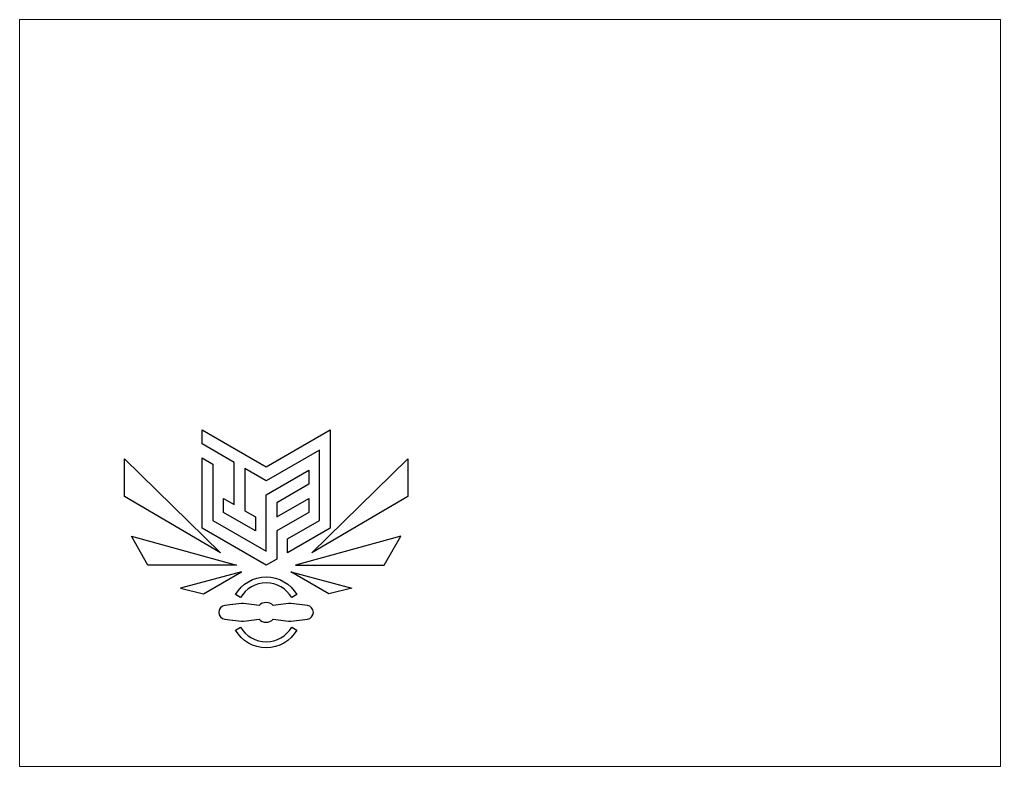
# Paper-space layout '布局1' of a CAD drawing. Header units: inches. Extents: x 1.05 to 9.45, y 0.8 to 7.2.
# The model-space entities are those that its viewports show. They can reach past a viewport. Long polylines and large blocks are cut down to what shows.
import ezdxf

# ---------------------------------------------------------------- set-up
doc = ezdxf.new("R2010")
doc.units = ezdxf.units.IN
doc.header["$MEASUREMENT"] = 0
doc.linetypes.add('ACAD_ISO02W100', pattern=[15, 12, -3])

msp = doc.modelspace()

# ---------------------------------------------------------------- linework, layer by layer
at = {"color": 250, "linetype": 'Continuous'}
for points in [[(39.52, 118.75), (72, 100), (104.48, 118.75), (104.48, 68.75), (82.83, 56.25), (82.83, 63.39), (99.06, 72.77), (99.06, 108.48), (72, 92.86), (61.17, 99.11), (61.17, 77.68), (66.59, 74.55), (66.59, 67.41), (50.35, 76.79), (50.35, 83.93), (55.76, 80.8), (55.76, 102.23), (39.52, 111.61)], [(39.52, 104.46), (44.94, 101.34), (44.94, 72.77), (72, 57.14), (72, 85.71), (93.65, 98.21), (93.65, 91.07), (77.41, 81.7), (77.41, 74.55), (93.65, 83.93), (93.65, 76.79), (77.41, 67.41), (77.41, 53.12), (72, 50), (39.52, 68.75)]]:
    msp.add_lwpolyline(points, close=True, dxfattribs=at)
at = {"color": 250}
for points in [[(48.82, 56.21), (0, 84.87), (0, 104)], [(144, 104), (144, 84.82), (95.18, 56.21)], [(12, 50), (3.57, 64.75), (57, 50)], [(132, 50), (140.44, 64.7), (87, 50)], [(28.53, 38.35), (40.15, 35.49), (59.44, 46.64)], [(115.47, 38.35), (103.85, 35.49), (84.56, 46.64)]]:
    msp.add_lwpolyline(points, close=True, dxfattribs=at)
for points in [[(87.59, 35), (84.99, 33.5, 0.57735), (59.01, 33.5), (56.41, 35, -0.57735)], [(88.94, 29.98), (84.5, 30.47, 0.059236), (83.44, 30.46), (79.5, 29.97), (75.59, 29.48, 0.423964), (68.41, 29.48, -0.000009), (68.41, 29.48), (64.5, 29.97), (60.56, 30.46, 0.059258), (59.5, 30.47), (55.06, 29.98, 0.003497), (55, 29.97), (51.06, 29.47, 0.881917), (51.06, 22.53), (55, 22.03, 0.003497), (55.06, 22.02), (59.5, 21.53, 0.059236), (60.56, 21.54), (64.5, 22.03), (68.41, 22.52, -0.000009), (68.41, 22.52, 0.423964), (75.59, 22.52), (79.5, 22.03), (83.44, 21.54, 0.059236), (84.5, 21.53), (88.94, 22.02, 0.003497), (89, 22.03), (92.94, 22.53, 0.881917), (92.94, 29.47), (89, 29.97, 0.003497)], [(56.41, 17), (59.01, 18.5, 0.57735), (84.99, 18.5), (87.59, 17, -0.57735)]]:
    msp.add_lwpolyline(points, format="xyb", close=True, dxfattribs=at)

psp = doc.layouts.new('布局1')

# ---------------------------------------------------------------- viewports
at = {"layer": '0', "color": 3, "linetype": 'ACAD_ISO02W100', "view_target_point": (62.3296, 28.0936)}
psp.add_viewport(center=(5.25, 4), size=(8.4, 6.4), view_center_point=(133.5268, 109.3898), view_height=379.511857, dxfattribs=at)

doc.saveas('drawing.dxf')
